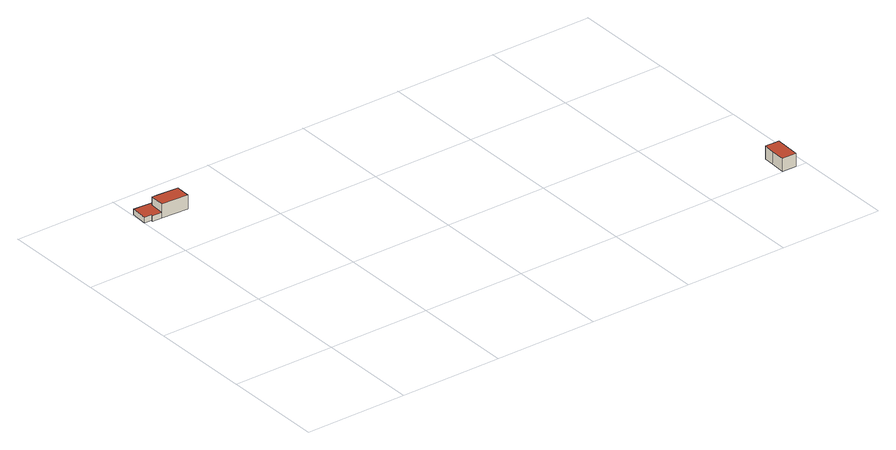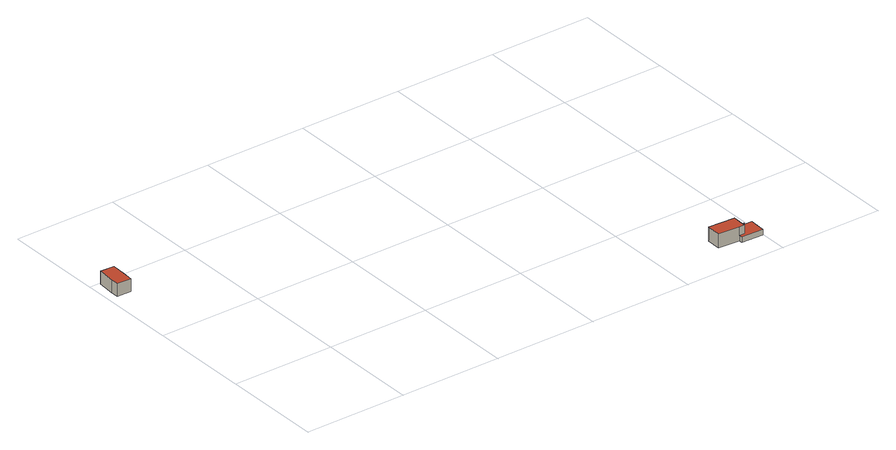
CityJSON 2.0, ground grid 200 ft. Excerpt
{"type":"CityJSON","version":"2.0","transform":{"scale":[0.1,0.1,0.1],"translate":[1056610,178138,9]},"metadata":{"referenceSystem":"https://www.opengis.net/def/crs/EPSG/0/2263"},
"CityObjects":{
"building1":{"type":"Building","attributes":{"name":"Bldg_3210013073","BIN":"4289619"},"geometry":[{"type":"MultiSurface","lod":"2","boundaries":[[[0,1,2,3,4]],[[5,6,7,8,9,10,11,12]],[[13,14,15,16,17,18,19,20,21]],[[9,1,0,10]],[[10,0,4,11]],[[2,1,21,20]],[[3,2,20,19]],[[4,3,19,18]],[[12,11,18,17]],[[5,12,17,16]],[[6,5,16,15]],[[7,6,15,14]],[[8,7,14,13]],[[9,8,13,21]]],"semantics":{"surfaces":[{"type":"RoofSurface","BIN":"4289619"},{"type":"GroundSurface"},{"type":"WallSurface"}],"values":[0,0,1,2,2,2,2,2,2,2,2,2,2,2]}}]},
"building2":{"type":"Building","attributes":{"name":"Bldg_3210003718","BIN":"4289993"},"geometry":[{"type":"MultiSurface","lod":"2","boundaries":[[[22,23,24,25,26,27]],[[28,29,30,31,32,33]],[[27,26,33,32]],[[22,27,32,31]],[[23,22,31,30]],[[24,23,30,29]],[[25,24,29,28]],[[26,25,28,33]]],"semantics":{"surfaces":[{"type":"RoofSurface","BIN":"4289993"},{"type":"GroundSurface"},{"type":"WallSurface"}],"values":[0,1,2,2,2,2,2,2]}}]}
},
"vertices":[
[346,5378,280],[331,5088,280],[853,5060,280],[868,5350,280],[444,5373,280],[18,5465,117],[0,5135,117],[145,5127,117],[143,5098,117],[331,5088,117],[346,5378,117],[444,5373,117],[448,5442,117],[143,5098,9],[145,5127,9],[0,5135,9],[18,5465,9],[448,5442,9],[444,5373,9],[868,5350,9],[853,5060,9],[331,5088,9],
[9544,518,255],[9534,301,255],[9522,16,255],[9802,4,255],[9817,353,255],[9823,506,255],[9802,4,4],[9522,16,4],[9534,301,4],[9544,518,4],[9823,506,4],[9817,353,4]
]}
